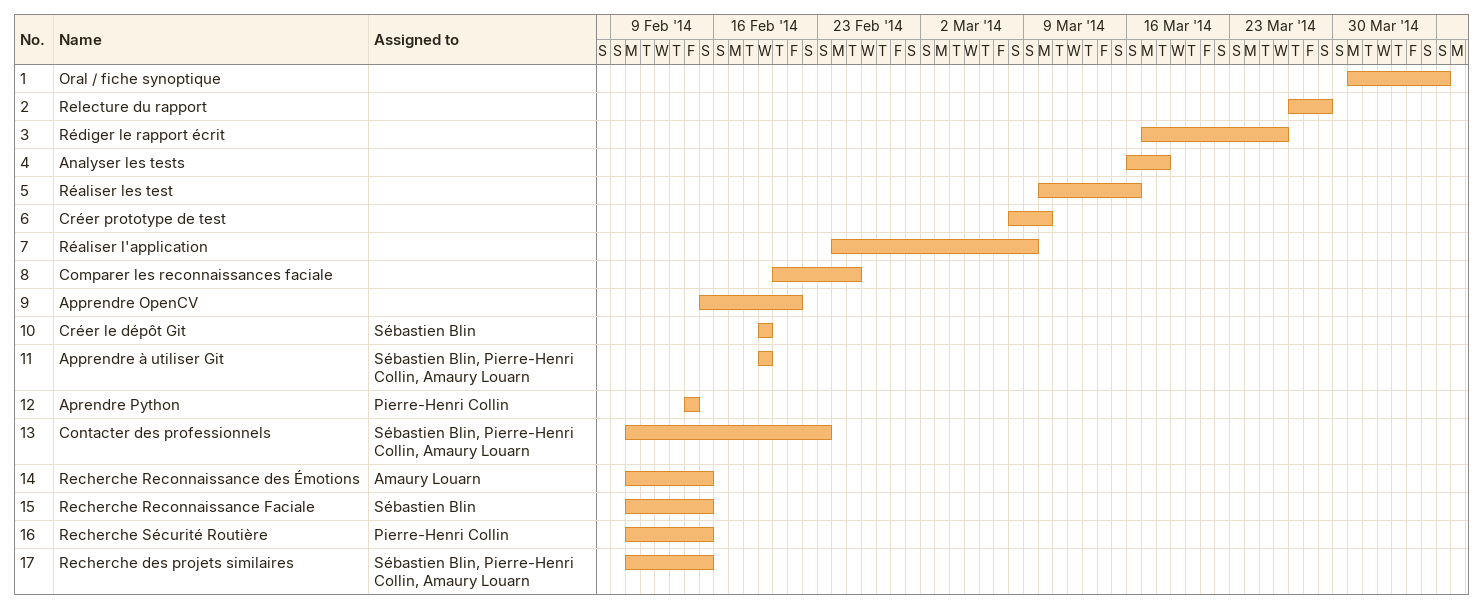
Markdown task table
| ID | Task | Start | Finish | Resources |
|---|---|---|---|---|
| 1 | Oral / fiche synoptique | 2014-03-31 | 2014-04-06 |  |
| 2 | Relecture du rapport | 2014-03-27 | 2014-03-29 |  |
| 3 | Rédiger le rapport écrit | 2014-03-17 | 2014-03-26 |  |
| 4 | Analyser les tests | 2014-03-16 | 2014-03-18 |  |
| 5 | Réaliser les test | 2014-03-10 | 2014-03-16 |  |
| 6 | Créer prototype de test | 2014-03-08 | 2014-03-10 |  |
| 7 | Réaliser l'application | 2014-02-24 | 2014-03-09 |  |
| 8 | Comparer les reconnaissances faciale | 2014-02-20 | 2014-02-25 |  |
| 9 | Apprendre OpenCV | 2014-02-15 | 2014-02-21 |  |
| 10 | Créer le dépôt Git | 2014-02-19 | 2014-02-19 | Sébastien Blin |
| 11 | Apprendre à utiliser Git | 2014-02-19 | 2014-02-19 | Sébastien Blin, Pierre-Henri Collin, Amaury Louarn |
| 12 | Aprendre Python | 2014-02-14 | 2014-02-14 | Pierre-Henri Collin |
| 13 | Contacter des professionnels | 2014-02-10 | 2014-02-23 | Sébastien Blin, Pierre-Henri Collin, Amaury Louarn |
| 14 | Recherche Reconnaissance des Émotions | 2014-02-10 | 2014-02-15 | Amaury Louarn |
| 15 | Recherche Reconnaissance Faciale | 2014-02-10 | 2014-02-15 | Sébastien Blin |
| 16 | Recherche Sécurité Routière | 2014-02-10 | 2014-02-15 | Pierre-Henri Collin |
| 17 | Recherche des projets similaires | 2014-02-10 | 2014-02-15 | Sébastien Blin, Pierre-Henri Collin, Amaury Louarn |
